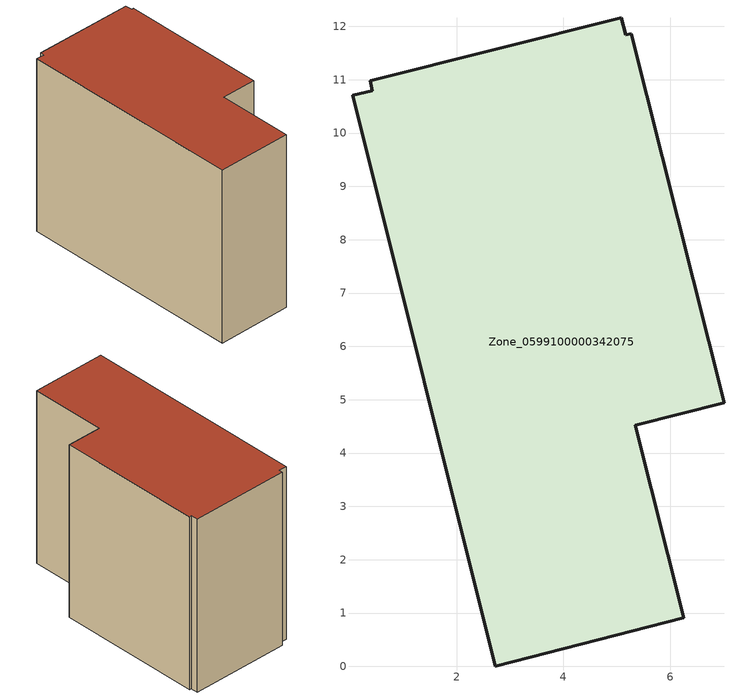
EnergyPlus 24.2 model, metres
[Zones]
Zone_0599100000342075
 floor ground (C_G): 0.41,10.79 0.38,10.98 5.08,12.16 5.17,11.84 5.27,11.86 7.01,4.94 5.35,4.52 6.26,0.91 2.72,0 0.04,10.71 z0
 wall outside (C_F): 0.04,10.71 2.72,0 6.26,0.91 5.35,4.52 7.01,4.94 5.27,11.86 5.17,11.84 5.08,12.16 0.38,10.98 0.41,10.79 0.04,10.71 z0:8.67
 roof outside (C_R): 7.01,4.94 5.27,11.86 5.17,11.84 5.08,12.16 0.38,10.98 0.41,10.79 0.04,10.71 2.72,0 6.26,0.91 5.35,4.52 z8.67
[BUILDING]
Pand.0599100000342075: North Axis=0; Terrain=City; Loads Convergence Tolerance Value=0.04; Temperature Convergence Tolerance Value=0.4; Solar Distribution=FullExterior; Maximum Number of Warmup Days=25; Minimum Number of Warmup Days=1
[Site:Location]
Rotterdam.The.Hague.AP_ZH_NLD Design_Conditions: Latitude=51.96; Longitude=4.45; Time Zone=1; Elevation=-4.5
[SITE:GROUNDTEMPERATURE:BUILDINGSURFACE]
18, 18, 18, 18, 18, 18, 18, 18, 18, 18, 18, 18
[MATERIAL] Thermal Absorptance=0.9; Solar Absorptance=0.7; Visible Absorptance=0.7
Name | Roughness | Thickness | Conductivity | Density | Specific Heat
G.TC.1992-2005 | MediumSmooth | 0.15 | 0.06 | 540 | 1210
F.TC.1992-2005 | Rough | 0.3 | 0.12 | 1920 | 840
R.TC.1992-2005 | MediumRough | 0.2 | 0.08 | 1500 | 1000
[CONSTRUCTION]
C_G: G.TC.1992-2005
C_F: F.TC.1992-2005
C_R: R.TC.1992-2005
[ZONE]
Zone_0599100000342075: Type=1; Multiplier=1; Ceiling Height=Autocalculate; Volume=Autocalculate; Floor Area=autocalculate; Part of Total Floor Area=Yes
[ZONEINFILTRATION:DESIGNFLOWRATE]
Infil_Zone_0599100000342075: Zone or ZoneList or Space or SpaceList=Zone_0599100000342075; Schedule=AlwaysOn; Design Flow Rate Calculation Method=Flow/Area; Flow Rate per Floor Area=0.0015; Constant Term Coefficient=1; Temperature Term Coefficient=0; Velocity Term Coefficient=0; Velocity Squared Term Coefficient=0
[HVACTEMPLATE:ZONE:IDEALLOADSAIRSYSTEM]
Zone_0599100000342075: Maximum Heating Supply Air Temperature=50; Minimum Cooling Supply Air Temperature=13; Maximum Heating Supply Air Humidity Ratio=0.0156; Minimum Cooling Supply Air Humidity Ratio=0.0077; Heating Limit=NoLimit; Cooling Limit=NoLimit; Dehumidification Control Type=ConstantSensibleHeatRatio; Cooling Sensible Heat Ratio=0.7; Dehumidification Setpoint=60; Humidification Control Type=None; Humidification Setpoint=30; Outdoor Air Method=None; Outdoor Air Flow Rate per Person=0.00944; Outdoor Air Flow Rate per Zone Floor Area=0; Outdoor Air Flow Rate per Zone=0; Demand Controlled Ventilation Type=None; Outdoor Air Economizer Type=NoEconomizer; Heat Recovery Type=None; Sensible Heat Recovery Effectiveness=0.7; Latent Heat Recovery Effectiveness=0.65
[ZONECONTROL:THERMOSTAT]
ThermostatControl_Zone_0599100000342075: Zone or ZoneList=Zone_0599100000342075; Control Type Schedule=DualSetpointControlType; Control 1=Thermostat_Zone_0599100000342075; Temperature Difference Between Cutout And Setpoint=0
[THERMOSTATSETPOINT:DUALSETPOINT]
Thermostat_Zone_0599100000342075: Heating Setpoint Temperature Schedule=HeatingSetpoint_Zone_0599100000342075; Cooling Setpoint Temperature Schedule=CoolingSetpoint_Zone_0599100000342075
[SCHEDULE:COMPACT]
HeatingSetpoint_Zone_0599100000342075: Through: 12/31, For: AllDays, Until: 24:00, 21
CoolingSetpoint_Zone_0599100000342075: Through: 12/31, For: AllDays, Until: 24:00, 24
DualSetpointControlType: Through: 12/31, For: AllDays, Until: 24:00, 4
AlwaysOn: Through: 12/31, For: AllDays, Until: 24:00, 1
